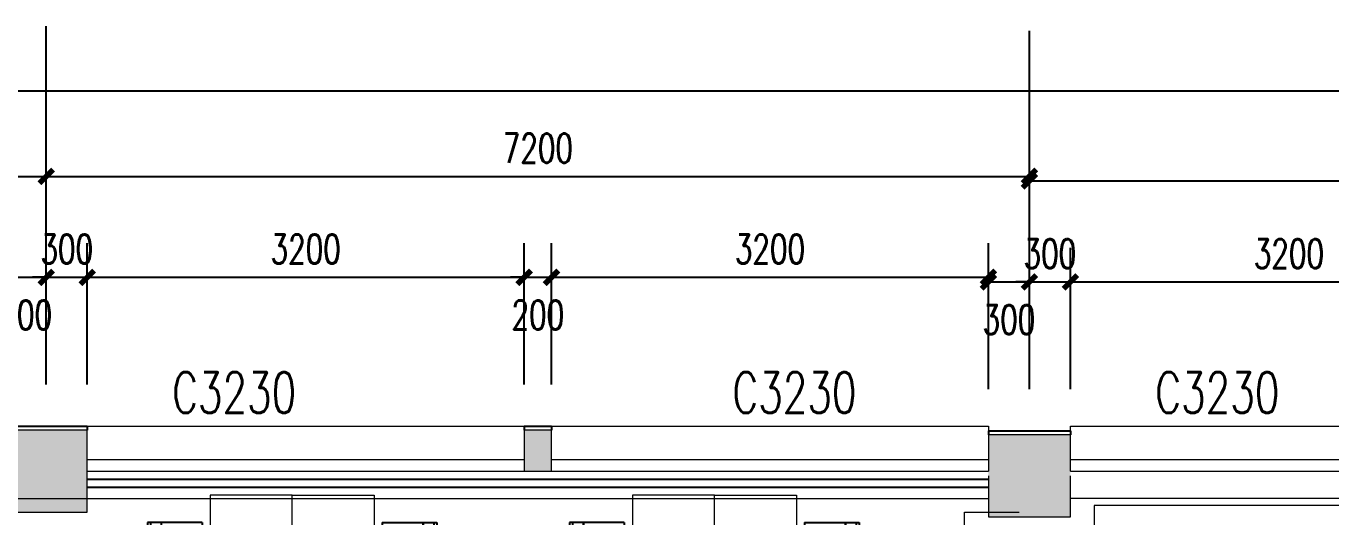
# Model space of a CAD drawing. Header units: millimetres. Extents: x 164760 to 3716174, y -1766400 to 11969.
# Drawn here: x 3541469 to 3551025, y -1698234 to -1694644 of the extents above; entities that cross this region are included whole.
import ezdxf

# ---------------------------------------------------------------- set-up
doc = ezdxf.new("R2010")
doc.units = ezdxf.units.MM
doc.header["$LTSCALE"] = 1000
doc.layers.get('0').update_dxf_attribs({"color": 253, "linetype": 'CONTINUOUS'})
doc.layers.get('Defpoints').update_dxf_attribs({"color": 250, "linetype": 'CONTINUOUS', "lineweight": 0})
for name, color, linetype in [('3', 253, 'CONTINUOUS'), ('AXIS', 253, 'CONTINUOUS'), ('FF-【活动成品家具】', 253, 'CONTINUOUS'), ('PUB_DIM', 253, 'CONTINUOUS'), ('SURFACE', 253, 'CONTINUOUS'), ('WINDOW_TEXT', 253, 'CONTINUOUS')]:
    doc.layers.add(name, color=color, linetype=linetype)
for name, color, linetype, lineweight in [('COLUMN', 253, 'CONTINUOUS', 0), ('DS-4BS-FINISH【墙完成线】', 253, 'CONTINUOUS', 0), ('DS-4BS-HIGH-CABINET【固定家私】', 253, 'CONTINUOUS', 0), ('PUB_HATCH', 253, 'CONTINUOUS', 0), ('RC-LIGHT【天花灯具】', 253, 'CONTINUOUS', 0), ('RC-Modelling【天花造型】', 253, 'CONTINUOUS', 0), ('WALL', 253, 'CONTINUOUS', 0), ('WINDOW', 253, 'CONTINUOUS', 0)]:
    doc.layers.add(name, color=color, linetype=linetype, lineweight=lineweight)
doc.styles.add('_TCH_DIM_T3', font='SIMPLEX', dxfattribs={"width": 0.705882, "bigfont": 'GBCBIG'})
doc.styles.add('_TCH_WINDOW', font='SIMPLEX', dxfattribs={"bigfont": 'GBCBIG'})
doc.dimstyles.new('_TCH_ARCH&&100', dxfattribs={"dimtxt": 212.5, "dimasz": 100, "dimexe": 250, "dimexo": 300, "dimgap": 100, "dimtad": 1, "dimdec": 0, "dimzin": 0, "dimdsep": 46, "dimtxsty": '_TCH_DIM_T3', "dimblk": 'ARCHTICK', "dimcen": 0.09, "dimclrt": 7, "dimazin": 2, "dimtfac": 1, "dimtdec": 0, "dimtix": 1, "dimtmove": 2, "dimatfit": 3, "dimtolj": 1, "dimtzin": 0, "dimarcsym": 0})

# ---------------------------------------------------------------- blocks, each defined once
blk = doc.blocks.new('_ArchTick')
at = {"color": 2, "linetype": 'ByBlock', "const_width": 0.4}
blk.add_lwpolyline([(-0.5, -0.5), (0.5, 0.5)], dxfattribs=at)
blk = doc.blocks.new('*D504')
at = {"layer": 'Defpoints', "color": 0, "transparency": 16777216}
for p in [(3541616.8, -1696481.7), (3541316.8, -1697566.7), (3541616.8, -1697566.7)]:
    blk.add_point(p, dxfattribs=at)
at = {"layer": 'PUB_DIM', "color": 0, "lineweight": -2, "transparency": 16777216}
for p, q in [((3541316.8, -1697266.7), (3541316.8, -1696231.7)), ((3541616.8, -1697266.7), (3541616.8, -1696231.7)), ((3541316.8, -1696481.7), (3541616.8, -1696481.7))]:
    blk.add_line(p, q, dxfattribs=at)
at = {"layer": 'PUB_DIM', "color": 0, "lineweight": -2, "transparency": 16777216, "xscale": 100, "yscale": 100, "zscale": 100, "rotation": 180}
blk.add_blockref('_ArchTick', (3541316.8, -1696481.7), dxfattribs=at)
at = {"layer": 'PUB_DIM', "color": 0, "lineweight": -2, "transparency": 16777216, "xscale": 100, "yscale": 100, "zscale": 100}
blk.add_blockref('_ArchTick', (3541616.8, -1696481.7), dxfattribs=at)
at = {"layer": 'PUB_DIM', "color": 7, "transparency": 16777216, "insert": (3541466.8, -1696756.7), "char_height": 212.5, "attachment_point": 5, "style": '_TCH_DIM_T3'}
blk.add_mtext('\\A1;300', dxfattribs=at)
blk = doc.blocks.new('*D505')
at = {"layer": 'Defpoints', "color": 0, "transparency": 16777216}
for p in [(3541916.8, -1696481.7), (3541616.8, -1697566.7), (3541916.8, -1697566.7)]:
    blk.add_point(p, dxfattribs=at)
at = {"layer": 'PUB_DIM', "color": 0, "lineweight": -2, "transparency": 16777216}
for p, q in [((3541616.8, -1697266.7), (3541616.8, -1696231.7)), ((3541916.8, -1697266.7), (3541916.8, -1696231.7)), ((3541616.8, -1696481.7), (3541516.8, -1696481.7)), ((3541616.8, -1696481.7), (3541916.8, -1696481.7)), ((3541916.8, -1696481.7), (3542016.8, -1696481.7))]:
    blk.add_line(p, q, dxfattribs=at)
at = {"layer": 'PUB_DIM', "color": 0, "lineweight": -2, "transparency": 16777216, "xscale": 100, "yscale": 100, "zscale": 100}
blk.add_blockref('_ArchTick', (3541616.8, -1696481.7), dxfattribs=at)
at = {"layer": 'PUB_DIM', "color": 0, "lineweight": -2, "transparency": 16777216, "xscale": 100, "yscale": 100, "zscale": 100, "rotation": 180}
blk.add_blockref('_ArchTick', (3541916.8, -1696481.7), dxfattribs=at)
at = {"layer": 'PUB_DIM', "color": 7, "transparency": 16777216, "insert": (3541766.8, -1696275.4), "char_height": 212.5, "attachment_point": 5, "style": '_TCH_DIM_T3'}
blk.add_mtext('\\A1;300', dxfattribs=at)
blk = doc.blocks.new('*D506')
at = {"layer": 'Defpoints', "color": 0, "transparency": 16777216}
for p in [(3545116.8, -1696481.7), (3541916.8, -1697566.7), (3545116.8, -1697566.7)]:
    blk.add_point(p, dxfattribs=at)
at = {"layer": 'PUB_DIM', "color": 0, "lineweight": -2, "transparency": 16777216}
for p, q in [((3541916.8, -1697266.7), (3541916.8, -1696231.7)), ((3545116.8, -1697266.7), (3545116.8, -1696231.7)), ((3541916.8, -1696481.7), (3545116.8, -1696481.7))]:
    blk.add_line(p, q, dxfattribs=at)
at = {"layer": 'PUB_DIM', "color": 0, "lineweight": -2, "transparency": 16777216, "xscale": 100, "yscale": 100, "zscale": 100, "rotation": 180}
blk.add_blockref('_ArchTick', (3541916.8, -1696481.7), dxfattribs=at)
at = {"layer": 'PUB_DIM', "color": 0, "lineweight": -2, "transparency": 16777216, "xscale": 100, "yscale": 100, "zscale": 100}
blk.add_blockref('_ArchTick', (3545116.8, -1696481.7), dxfattribs=at)
at = {"layer": 'PUB_DIM', "color": 7, "transparency": 16777216, "insert": (3543516.8, -1696275.4), "char_height": 212.5, "attachment_point": 5, "style": '_TCH_DIM_T3'}
blk.add_mtext('\\A1;3200', dxfattribs=at)
blk = doc.blocks.new('*D507')
at = {"layer": 'Defpoints', "color": 0, "transparency": 16777216}
for p in [(3545316.8, -1696481.7), (3545116.8, -1697566.7), (3545316.8, -1697566.7)]:
    blk.add_point(p, dxfattribs=at)
at = {"layer": 'PUB_DIM', "color": 0, "lineweight": -2, "transparency": 16777216}
for p, q in [((3545116.8, -1697266.7), (3545116.8, -1696231.7)), ((3545316.8, -1697266.7), (3545316.8, -1696231.7)), ((3545116.8, -1696481.7), (3545016.8, -1696481.7)), ((3545116.8, -1696481.7), (3545316.8, -1696481.7)), ((3545316.8, -1696481.7), (3545416.8, -1696481.7))]:
    blk.add_line(p, q, dxfattribs=at)
at = {"layer": 'PUB_DIM', "color": 0, "lineweight": -2, "transparency": 16777216, "xscale": 100, "yscale": 100, "zscale": 100}
blk.add_blockref('_ArchTick', (3545116.8, -1696481.7), dxfattribs=at)
at = {"layer": 'PUB_DIM', "color": 0, "lineweight": -2, "transparency": 16777216, "xscale": 100, "yscale": 100, "zscale": 100, "rotation": 180}
blk.add_blockref('_ArchTick', (3545316.8, -1696481.7), dxfattribs=at)
at = {"layer": 'PUB_DIM', "color": 7, "transparency": 16777216, "insert": (3545216.8, -1696756.7), "char_height": 212.5, "attachment_point": 5, "style": '_TCH_DIM_T3'}
blk.add_mtext('\\A1;200', dxfattribs=at)
blk = doc.blocks.new('*D508')
at = {"layer": 'Defpoints', "color": 0, "transparency": 16777216}
for p in [(3548516.8, -1696481.7), (3545316.8, -1697566.7), (3548516.8, -1697566.7)]:
    blk.add_point(p, dxfattribs=at)
at = {"layer": 'PUB_DIM', "color": 0, "lineweight": -2, "transparency": 16777216}
for p, q in [((3545316.8, -1697266.7), (3545316.8, -1696231.7)), ((3548516.8, -1697266.7), (3548516.8, -1696231.7)), ((3545316.8, -1696481.7), (3548516.8, -1696481.7))]:
    blk.add_line(p, q, dxfattribs=at)
at = {"layer": 'PUB_DIM', "color": 0, "lineweight": -2, "transparency": 16777216, "xscale": 100, "yscale": 100, "zscale": 100, "rotation": 180}
blk.add_blockref('_ArchTick', (3545316.8, -1696481.7), dxfattribs=at)
at = {"layer": 'PUB_DIM', "color": 0, "lineweight": -2, "transparency": 16777216, "xscale": 100, "yscale": 100, "zscale": 100}
blk.add_blockref('_ArchTick', (3548516.8, -1696481.7), dxfattribs=at)
at = {"layer": 'PUB_DIM', "color": 7, "transparency": 16777216, "insert": (3546916.8, -1696275.4), "char_height": 212.5, "attachment_point": 5, "style": '_TCH_DIM_T3'}
blk.add_mtext('\\A1;3200', dxfattribs=at)
blk = doc.blocks.new('*D509')
at = {"layer": 'AXIS', "color": 0, "lineweight": -2, "transparency": 16777216}
for p, q in [((3541616.8, -1696598.2), (3541616.8, -1695492.8)), ((3548816.8, -1696598.2), (3548816.8, -1695492.8)), ((3541616.8, -1695742.8), (3548816.8, -1695742.8))]:
    blk.add_line(p, q, dxfattribs=at)
at = {"layer": 'Defpoints', "color": 0, "transparency": 16777216}
for p in [(3548816.8, -1695742.8), (3541616.8, -1696898.2), (3548816.8, -1696898.2)]:
    blk.add_point(p, dxfattribs=at)
at = {"layer": 'AXIS', "color": 0, "lineweight": -2, "transparency": 16777216, "xscale": 100, "yscale": 100, "zscale": 100, "rotation": 180}
blk.add_blockref('_ArchTick', (3541616.8, -1695742.8), dxfattribs=at)
at = {"layer": 'AXIS', "color": 0, "lineweight": -2, "transparency": 16777216, "xscale": 100, "yscale": 100, "zscale": 100}
blk.add_blockref('_ArchTick', (3548816.8, -1695742.8), dxfattribs=at)
at = {"layer": 'AXIS', "color": 7, "transparency": 16777216, "insert": (3545216.8, -1695536.6), "char_height": 212.5, "attachment_point": 5, "style": '_TCH_DIM_T3'}
blk.add_mtext('\\A1;7200', dxfattribs=at)
blk = doc.blocks.new('*D510')
at = {"layer": 'AXIS', "color": 0, "lineweight": -2, "transparency": 16777216}
for p, q in [((3534416.8, -1696598.2), (3534416.8, -1695492.8)), ((3541616.8, -1696598.2), (3541616.8, -1695492.8)), ((3534416.8, -1695742.8), (3541616.8, -1695742.8))]:
    blk.add_line(p, q, dxfattribs=at)
at = {"layer": 'Defpoints', "color": 0, "transparency": 16777216}
for p in [(3541616.8, -1695742.8), (3534416.8, -1696898.2), (3541616.8, -1696898.2)]:
    blk.add_point(p, dxfattribs=at)
at = {"layer": 'AXIS', "color": 0, "lineweight": -2, "transparency": 16777216, "xscale": 100, "yscale": 100, "zscale": 100, "rotation": 180}
blk.add_blockref('_ArchTick', (3534416.8, -1695742.8), dxfattribs=at)
at = {"layer": 'AXIS', "color": 0, "lineweight": -2, "transparency": 16777216, "xscale": 100, "yscale": 100, "zscale": 100}
blk.add_blockref('_ArchTick', (3541616.8, -1695742.8), dxfattribs=at)
at = {"layer": 'AXIS', "color": 7, "transparency": 16777216, "insert": (3538016.8, -1695536.6), "char_height": 212.5, "attachment_point": 5, "style": '_TCH_DIM_T3'}
blk.add_mtext('\\A1;7200', dxfattribs=at)
blk = doc.blocks.new('*D590')
at = {"layer": 'AXIS', "color": 0, "lineweight": -2, "transparency": 16777216}
for p, q in [((3483716.8, -1696637.6), (3483716.8, -1694867.8)), ((3577916.8, -1696637.6), (3577916.8, -1694867.8)), ((3483716.8, -1695117.8), (3577916.8, -1695117.8))]:
    blk.add_line(p, q, dxfattribs=at)
at = {"layer": 'Defpoints', "color": 0, "transparency": 16777216}
for p in [(3577916.8, -1695117.8), (3483716.8, -1696937.6), (3577916.8, -1696937.6)]:
    blk.add_point(p, dxfattribs=at)
at = {"layer": 'AXIS', "color": 0, "lineweight": -2, "transparency": 16777216, "xscale": 100, "yscale": 100, "zscale": 100, "rotation": 180}
blk.add_blockref('_ArchTick', (3483716.8, -1695117.8), dxfattribs=at)
at = {"layer": 'AXIS', "color": 0, "lineweight": -2, "transparency": 16777216, "xscale": 100, "yscale": 100, "zscale": 100}
blk.add_blockref('_ArchTick', (3577916.8, -1695117.8), dxfattribs=at)
at = {"layer": 'AXIS', "color": 7, "transparency": 16777216, "insert": (3530816.8, -1694911.5), "char_height": 212.5, "attachment_point": 5, "style": '_TCH_DIM_T3'}
blk.add_mtext('\\A1;94200', dxfattribs=at)
blk = doc.blocks.new('$WINLIB2D$00000004')
for p, q in [((-0.5, 0.5), (0.5, 0.5)), ((-0.5, 0.5), (-0.5, -0.5)), ((0.5, -0.5), (0.5, 0.5)), ((-0.5, 0.2406), (0.5, 0.2406)), ((-0.5, -0.5), (0.5, -0.5))]:
    blk.add_line(p, q)
blk = doc.blocks.new('*D416')
at = {"layer": 'Defpoints', "color": 0, "transparency": 16777216}
for p in [(3548816.8, -1696515.6), (3548516.8, -1697600.6), (3548816.8, -1697600.6)]:
    blk.add_point(p, dxfattribs=at)
at = {"layer": 'PUB_DIM', "color": 0, "lineweight": -2, "transparency": 16777216}
for p, q in [((3548516.8, -1697300.6), (3548516.8, -1696265.6)), ((3548816.8, -1697300.6), (3548816.8, -1696265.6)), ((3548516.8, -1696515.6), (3548816.8, -1696515.6))]:
    blk.add_line(p, q, dxfattribs=at)
at = {"layer": 'PUB_DIM', "color": 0, "lineweight": -2, "transparency": 16777216, "xscale": 100, "yscale": 100, "zscale": 100, "rotation": 180}
blk.add_blockref('_ArchTick', (3548516.8, -1696515.6), dxfattribs=at)
at = {"layer": 'PUB_DIM', "color": 0, "lineweight": -2, "transparency": 16777216, "xscale": 100, "yscale": 100, "zscale": 100}
blk.add_blockref('_ArchTick', (3548816.8, -1696515.6), dxfattribs=at)
at = {"layer": 'PUB_DIM', "color": 7, "transparency": 16777216, "insert": (3548666.8, -1696790.6), "char_height": 212.5, "attachment_point": 5, "style": '_TCH_DIM_T3'}
blk.add_mtext('\\A1;300', dxfattribs=at)
blk = doc.blocks.new('*D417')
at = {"layer": 'Defpoints', "color": 0, "transparency": 16777216}
for p in [(3549116.8, -1696515.6), (3548816.8, -1697600.6), (3549116.8, -1697600.6)]:
    blk.add_point(p, dxfattribs=at)
at = {"layer": 'PUB_DIM', "color": 0, "lineweight": -2, "transparency": 16777216}
for p, q in [((3548816.8, -1697300.6), (3548816.8, -1696265.6)), ((3549116.8, -1697300.6), (3549116.8, -1696265.6)), ((3548816.8, -1696515.6), (3548716.8, -1696515.6)), ((3548816.8, -1696515.6), (3549116.8, -1696515.6)), ((3549116.8, -1696515.6), (3549216.8, -1696515.6))]:
    blk.add_line(p, q, dxfattribs=at)
at = {"layer": 'PUB_DIM', "color": 0, "lineweight": -2, "transparency": 16777216, "xscale": 100, "yscale": 100, "zscale": 100}
blk.add_blockref('_ArchTick', (3548816.8, -1696515.6), dxfattribs=at)
at = {"layer": 'PUB_DIM', "color": 0, "lineweight": -2, "transparency": 16777216, "xscale": 100, "yscale": 100, "zscale": 100, "rotation": 180}
blk.add_blockref('_ArchTick', (3549116.8, -1696515.6), dxfattribs=at)
at = {"layer": 'PUB_DIM', "color": 7, "transparency": 16777216, "insert": (3548966.8, -1696309.3), "char_height": 212.5, "attachment_point": 5, "style": '_TCH_DIM_T3'}
blk.add_mtext('\\A1;300', dxfattribs=at)
blk = doc.blocks.new('*D418')
at = {"layer": 'Defpoints', "color": 0, "transparency": 16777216}
for p in [(3552316.8, -1696515.6), (3549116.8, -1697600.6), (3552316.8, -1697600.6)]:
    blk.add_point(p, dxfattribs=at)
at = {"layer": 'PUB_DIM', "color": 0, "lineweight": -2, "transparency": 16777216}
for p, q in [((3549116.8, -1697300.6), (3549116.8, -1696265.6)), ((3552316.8, -1697300.6), (3552316.8, -1696265.6)), ((3549116.8, -1696515.6), (3552316.8, -1696515.6))]:
    blk.add_line(p, q, dxfattribs=at)
at = {"layer": 'PUB_DIM', "color": 0, "lineweight": -2, "transparency": 16777216, "xscale": 100, "yscale": 100, "zscale": 100, "rotation": 180}
blk.add_blockref('_ArchTick', (3549116.8, -1696515.6), dxfattribs=at)
at = {"layer": 'PUB_DIM', "color": 0, "lineweight": -2, "transparency": 16777216, "xscale": 100, "yscale": 100, "zscale": 100}
blk.add_blockref('_ArchTick', (3552316.8, -1696515.6), dxfattribs=at)
at = {"layer": 'PUB_DIM', "color": 7, "transparency": 16777216, "insert": (3550716.8, -1696309.3), "char_height": 212.5, "attachment_point": 5, "style": '_TCH_DIM_T3'}
blk.add_mtext('\\A1;3200', dxfattribs=at)
blk = doc.blocks.new('*D443')
at = {"layer": 'AXIS', "color": 0, "lineweight": -2, "transparency": 16777216}
for p, q in [((3548816.8, -1696632), (3548816.8, -1695526.7)), ((3556016.8, -1696632), (3556016.8, -1695526.7)), ((3548816.8, -1695776.7), (3556016.8, -1695776.7))]:
    blk.add_line(p, q, dxfattribs=at)
at = {"layer": 'Defpoints', "color": 0, "transparency": 16777216}
for p in [(3556016.8, -1695776.7), (3548816.8, -1696932), (3556016.8, -1696932)]:
    blk.add_point(p, dxfattribs=at)
at = {"layer": 'AXIS', "color": 0, "lineweight": -2, "transparency": 16777216, "xscale": 100, "yscale": 100, "zscale": 100, "rotation": 180}
blk.add_blockref('_ArchTick', (3548816.8, -1695776.7), dxfattribs=at)
at = {"layer": 'AXIS', "color": 0, "lineweight": -2, "transparency": 16777216, "xscale": 100, "yscale": 100, "zscale": 100}
blk.add_blockref('_ArchTick', (3556016.8, -1695776.7), dxfattribs=at)
at = {"layer": 'AXIS', "color": 7, "transparency": 16777216, "insert": (3552416.8, -1695570.4), "char_height": 212.5, "attachment_point": 5, "style": '_TCH_DIM_T3'}
blk.add_mtext('\\A1;7200', dxfattribs=at)
blk = doc.blocks.new('ZL_0303095373')
at = {"ltscale": 0.002}
for centre, radius in [((-479.9, -664.1), 142.5), ((-479.9, -664.1), 68), ((-479.9, -1314.1), 142.5), ((-479.9, -1314.1), 68)]:
    blk.add_arc(centre, radius, 270, 90, dxfattribs=at)
at = {"layer": 'DS-4BS-HIGH-CABINET【固定家私】', "elevation": 0}
blk.add_lwpolyline([(-480, -300), (120.1, -300), (120.1, -1750), (-480, -1750)], close=True, dxfattribs=at)
at = {"layer": 'FF-【活动成品家具】', "ltscale": 0.002}
for p, q in [((180, -500), (580, -500)), ((180, -500), (180, -900)), ((478.2, -500), (478.2, -900)), ((480, -500), (480, -900)), ((558.3, -500), (558.3, -900)), ((580, -500), (580, -900)), ((180, -900), (580, -900)), ((180, -1150), (580, -1150)), ((180, -1150), (180, -1550)), ((478.2, -1150), (478.2, -1550)), ((480, -1150), (480, -1550)), ((558.3, -1150), (558.3, -1550)), ((580, -1150), (580, -1550)), ((180, -1550), (580, -1550))]:
    blk.add_line(p, q, dxfattribs=at)
blk = doc.blocks.new('ZL_0303095410')
at = {"layer": 'DS-4BS-HIGH-CABINET【固定家私】', "xscale": -1}
blk.add_blockref('ZL_0303095373', (-580, 0), dxfattribs=at)
at = {"layer": 'DS-4BS-HIGH-CABINET【固定家私】'}
blk.add_blockref('ZL_0303095373', (380, 0), dxfattribs=at)
blk = doc.blocks.new('ZL_060315399')
at = {"layer": 'RC-Modelling【天花造型】'}
for p, q in [((1965.6, 33.9), (-2534.4, 33.9)), ((-2359.4, -16.1), (-2359.4, -3315.9)), ((1965.6, -16.1), (-2359.4, -16.1))]:
    blk.add_line(p, q, dxfattribs=at)

msp = doc.modelspace()

# ---------------------------------------------------------------- hatches: boundary and pattern name
at = {"layer": 'PUB_HATCH'}
for points in [[(3541316.8, -1698200.6), (3541916.8, -1698200.6), (3541916.8, -1697600.6), (3541316.8, -1697600.6)], [(3545116.8, -1697900.6), (3545316.8, -1697900.6), (3545316.8, -1697600.6), (3545116.8, -1697600.6)], [(3548516.8, -1698234.4), (3549116.8, -1698234.4), (3549116.8, -1697634.4), (3548516.8, -1697634.4)]]:
    msp.add_hatch(color=256, dxfattribs=at).paths.add_polyline_path(points)

# ---------------------------------------------------------------- linework, layer by layer
at = {"layer": '3'}
for p, q in [((3548516.8, -1697960.6), (3541916.8, -1697960.6)), ((3548516.8, -1698020.6), (3541916.8, -1698020.6))]:
    msp.add_line(p, q, dxfattribs=at)
at = {"layer": 'AXIS'}
for p, q in [((3541616.8, -1696240.8), (3541616.8, -1694643.6)), ((3548816.8, -1696274.7), (3548816.8, -1694677.5))]:
    msp.add_line(p, q, dxfattribs=at)
at = {"layer": 'COLUMN'}
for p, q in [((3541916.8, -1697600.6), (3541316.8, -1697600.6)), ((3549116.8, -1697634.4), (3548516.8, -1697634.4)), ((3541916.8, -1698200.6), (3541916.8, -1697900.6)), ((3548516.8, -1697934.4), (3548516.8, -1698234.4)), ((3549116.8, -1698234.4), (3549116.8, -1697934.4)), ((3541316.8, -1698200.6), (3541916.8, -1698200.6)), ((3548516.8, -1698234.4), (3549116.8, -1698234.4))]:
    msp.add_line(p, q, dxfattribs=at)
at = {"layer": 'DS-4BS-FINISH【墙完成线】'}
msp.add_lwpolyline([(3548741.8, -1704200.6), (3548341.8, -1704200.6), (3548341.8, -1698200.6), (3548741.8, -1698200.6)], dxfattribs=at)
at = {"layer": 'RC-Modelling【天花造型】'}
msp.add_line((3534716.8, -1698100.6), (3548516.8, -1698100.6), dxfattribs=at)
at = {"layer": 'SURFACE'}
for p, q in [((3541316.8, -1697570.6), (3541616.8, -1697570.6)), ((3541616.8, -1697570.6), (3541916.8, -1697570.6)), ((3541916.8, -1697570.6), (3541916.8, -1697600.6)), ((3545116.8, -1697570.6), (3545116.8, -1697600.6)), ((3545116.8, -1697570.6), (3545316.8, -1697570.6)), ((3545316.8, -1697570.6), (3545316.8, -1697600.6)), ((3548516.8, -1697604.4), (3548516.8, -1697634.4)), ((3548516.8, -1697604.4), (3548816.8, -1697604.4)), ((3548816.8, -1697604.4), (3549116.8, -1697604.4)), ((3549116.8, -1697604.4), (3549116.8, -1697634.4))]:
    msp.add_line(p, q, dxfattribs=at)
at = {"layer": 'WALL'}
for p, q in [((3545316.8, -1697600.6), (3545116.8, -1697600.6)), ((3545116.8, -1697600.6), (3545116.8, -1697900.6)), ((3545316.8, -1697900.6), (3545316.8, -1697600.6)), ((3545116.8, -1697900.6), (3545316.8, -1697900.6))]:
    msp.add_line(p, q, dxfattribs=at)

# ---------------------------------------------------------------- block references
at = {"layer": 'DS-4BS-HIGH-CABINET【固定家私】'}
for p in [(3543517.5, -1697776, 0), (3546609.8, -1697776, 0)]:
    msp.add_blockref('ZL_0303095410', p, dxfattribs=at)
at = {"layer": 'RC-LIGHT【天花灯具】'}
msp.add_blockref('ZL_060315399', (3551651.2, -1698134.4), dxfattribs=at)
at = {"layer": 'WINDOW'}
ref = msp.add_blockref('$WINLIB2D$00000004', (3543516.8, -1697735.6), dxfattribs=dict(at, xscale=3200, yscale=-330, zscale=3200))
ref.add_attrib('A', 'C3230', (3542538.4, -1697474.3), dxfattribs={"layer": 'WINDOW_TEXT', "height": 297.5, "style": '_TCH_WINDOW', "width": 0.705882})
ref = msp.add_blockref('$WINLIB2D$00000004', (3546916.8, -1697735.6), dxfattribs=dict(at, xscale=3200, yscale=-330, zscale=3200))
ref.add_attrib('A', 'C3230', (3546641.7, -1697474.3), dxfattribs={"layer": 'WINDOW_TEXT', "height": 297.5, "style": '_TCH_WINDOW', "width": 0.705882})
ref = msp.add_blockref('$WINLIB2D$00000004', (3550716.8, -1697735.6), dxfattribs=dict(at, xscale=3200, yscale=-330, zscale=3200))
ref.add_attrib('A', 'C3230', (3549738.4, -1697474.3), dxfattribs={"layer": 'WINDOW_TEXT', "height": 297.5, "style": '_TCH_WINDOW', "width": 0.705882})

# ---------------------------------------------------------------- dimensions: what is measured, and where the dimension line sits
at = {"layer": 'AXIS'}
for p1, p2, distance, picture, middle in [((3483716.8, -1696937.6), (3577916.8, -1696937.6), 1819.8, '*D590', (3530816.8, -1694911.5)), ((3534416.8, -1696898.2), (3541616.8, -1696898.2), 1155.3, '*D510', (3538016.8, -1695536.6)), ((3541616.8, -1696898.2), (3548816.8, -1696898.2), 1155.3, '*D509', (3545216.8, -1695536.6)), ((3548816.8, -1696932), (3556016.8, -1696932), 1155.3, '*D443', (3552416.8, -1695570.4))]:
    dim = msp.add_aligned_dim(p1=p1, p2=p2, distance=distance, dimstyle='_TCH_ARCH&&100', dxfattribs=at)
    dim.commit()
    dim.dimension.update_dxf_attribs({"geometry": picture, "text_midpoint": middle})
at = {"layer": 'PUB_DIM'}
for p1, p2, picture, middle in [((3541616.8, -1697566.7), (3541916.8, -1697566.7), '*D505', (3541766.8, -1696275.4)), ((3541916.8, -1697566.7), (3545116.8, -1697566.7), '*D506', (3543516.8, -1696275.4)), ((3545316.8, -1697566.7), (3548516.8, -1697566.7), '*D508', (3546916.8, -1696275.4)), ((3548816.8, -1697600.6), (3549116.8, -1697600.6), '*D417', (3548966.8, -1696309.3)), ((3549116.8, -1697600.6), (3552316.8, -1697600.6), '*D418', (3550716.8, -1696309.3))]:
    dim = msp.add_aligned_dim(p1=p1, p2=p2, distance=1085, dimstyle='_TCH_ARCH&&100', dxfattribs=at)
    dim.commit()
    dim.dimension.update_dxf_attribs({"geometry": picture, "text_midpoint": middle})
for base, p1, p2, picture, middle in [((3541616.8, -1696481.7), (3541316.8, -1697566.7), (3541616.8, -1697566.7), '*D504', (3541466.8, -1696756.7)), ((3545316.8, -1696481.7), (3545116.8, -1697566.7), (3545316.8, -1697566.7), '*D507', (3545216.8, -1696756.7)), ((3548816.8, -1696515.6), (3548516.8, -1697600.6), (3548816.8, -1697600.6), '*D416', (3548666.8, -1696790.6))]:
    dim = msp.add_linear_dim(base=base, p1=p1, p2=p2, angle=0, dimstyle='_TCH_ARCH&&100', dxfattribs=at)
    dim.commit()
    dim.dimension.update_dxf_attribs({"geometry": picture, "text_midpoint": middle, "dimtype": 129})

doc.saveas('drawing.dxf')
